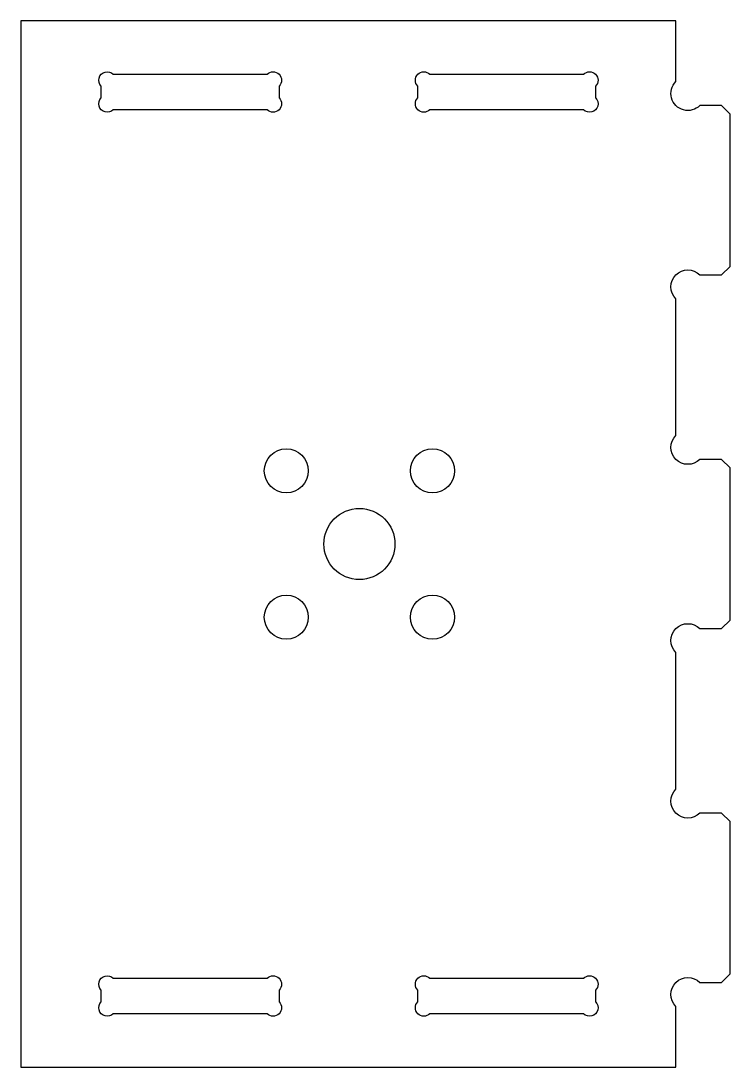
# Model space of a CAD drawing. Header units: millimetres. Extents: x -19.4 to 22.5, y -30.9 to 30.9.
import ezdxf

# ---------------------------------------------------------------- set-up
doc = ezdxf.new("R2010")
doc.units = ezdxf.units.MM

msp = doc.modelspace()

# ---------------------------------------------------------------- linework, layer by layer
for points in [[(22.05, 15.9), (22.55, 16.4), (22.55, 25.4), (22.05, 25.9), (20.764, 25.9, -1), (19.35, 27.314), (19.35, 30.9), (-19.35, 30.9), (-19.35, -30.9), (19.35, -30.9), (19.35, -27.314, -1), (20.764, -25.9), (22.05, -25.9), (22.55, -25.4), (22.55, -16.4), (22.05, -15.9), (20.764, -15.9, -1), (19.35, -14.486), (19.35, -6.414, -1), (20.764, -5), (22.05, -5), (22.55, -4.5), (22.55, 4.5), (22.05, 5), (20.764, 5, -1), (19.35, 6.414), (19.35, 14.486, -1), (20.764, 15.9)], [(-4.807, 27.75, -1), (-4.1, 27.043), (-4.1, 26.357, -1), (-4.807, 25.65), (-13.893, 25.65, -1), (-14.6, 26.357), (-14.6, 27.043, -1), (-13.893, 27.75)], [(4.1, 27.043, -1), (4.807, 27.75), (13.893, 27.75, -1), (14.6, 27.043), (14.6, 26.357, -1), (13.893, 25.65), (4.807, 25.65, -1), (4.1, 26.357)], [(-14.6, -26.357, -1), (-13.893, -25.65), (-4.807, -25.65, -1), (-4.1, -26.357), (-4.1, -27.043, -1), (-4.807, -27.75), (-13.893, -27.75, -1), (-14.6, -27.043)], [(13.893, -25.65, -1), (14.6, -26.357), (14.6, -27.043, -1), (13.893, -27.75), (4.807, -27.75, -1), (4.1, -27.043), (4.1, -26.357, -1), (4.807, -25.65)]]:
    msp.add_lwpolyline(points, format="xyb", close=True)
for centre, radius in [((-3.67, 4.32), 1.3), ((4.97, 4.32), 1.3), ((0.65, 0), 2.1), ((-3.67, -4.32), 1.3), ((4.97, -4.32), 1.3)]:
    msp.add_circle(centre, radius)

doc.saveas('drawing.dxf')
